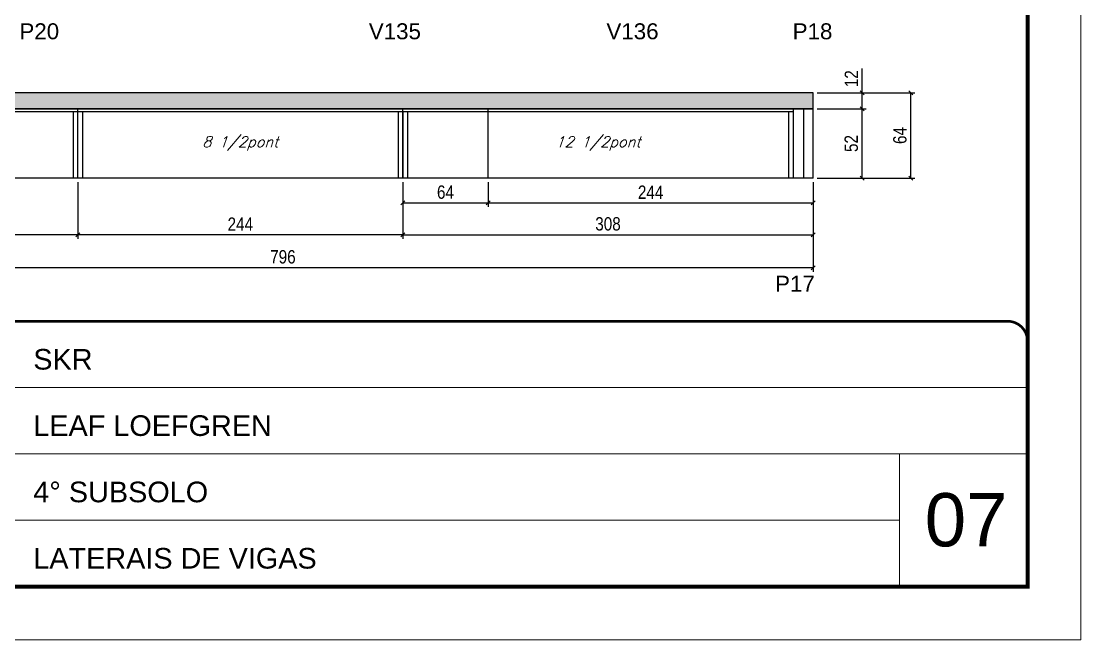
# Model space of a CAD drawing. Extents: x 3309 to 9590, y -2522 to 14608.
# Drawn here: x 7182 to 7978, y 12409 to 12874 of the extents above; entities that cross this region are included whole.
import ezdxf

# ---------------------------------------------------------------- set-up
doc = ezdxf.new("R2010")
doc.units = 0
doc.linetypes.add('CONTINUO', pattern=[0])
doc.linetypes.add('DASHED', pattern=[0.75, 0.5, -0.25])
for name, color, linetype in [('5', 5, 'Continuous'), ('COTA', 241, 'Continuous'), ('Painéis', 200, 'Continuous'), ('SARR_2.2x7', 40, 'Continuous'), ('SARR_3.5x7', 81, 'Continuous'), ('texto', 7, 'Continuous')]:
    doc.layers.add(name, color=color, linetype=linetype)
for name, color, linetype, lineweight in [('CARIMBO', 255, 'Continuous', 9), ('Folhas', 255, 'Continuous', 9), ('SARRAFO DE PRESSAO', 251, 'DASHED', 9)]:
    doc.layers.add(name, color=color, linetype=linetype, lineweight=lineweight)
doc.styles.add('ARIAL', font='arial.ttf')
doc.styles.add('COTA TECNICA', font='techl___.ttf', dxfattribs={"height": 10})
doc.styles.add('Romans', font='romans.shx')
doc.styles.get("Standard").update_dxf_attribs({"font": 'arial.ttf'})
doc.dimstyles.new('PAINEL', dxfattribs={"dimtxt": 10, "dimasz": 3, "dimexe": 3, "dimexo": 3, "dimgap": 3, "dimtad": 1, "dimdec": 1, "dimzin": 12, "dimdsep": 46, "dimtxsty": 'COTA TECNICA', "dimblk1": 'OBLIQUE', "dimblk2": 'OBLIQUE', "dimsah": 1, "dimcen": 0.9, "dimclrd": 4, "dimclre": 4, "dimclrt": 240, "dimadec": 1, "dimazin": 3, "dimtfac": 1, "dimtdec": 1, "dimtmove": 0, "dimatfit": 3, "dimfxl": 1, "dimtolj": 1, "dimtzin": 12, "dimarcsym": 0})

# ---------------------------------------------------------------- blocks, each defined once
blk = doc.blocks.new('9999999999')
at = {"color": 30, "linetype": 'CONTINUO'}
for p, q in [((98564.56, 34379.64), (99583.98, 34379.64)), ((98564.56, 34329.83), (99487.98, 34329.83)), ((99583.98, 34329.83), (99487.98, 34329.83)), ((99487.98, 34329.83), (99487.98, 34230.21)), ((98564.56, 34280.02), (99487.98, 34280.02))]:
    blk.add_line(p, q, dxfattribs=at)
at = {"color": 30, "linetype": 'CONTINUO', "const_width": 2}
blk.add_lwpolyline([(99583.98, 34230.21), (99583.98, 34414.45, 0.414214), (99568.98, 34429.45), (98228.98, 34429.45, 0.414214), (98213.98, 34414.45), (98213.98, 34245.21, 0.414214), (98228.98, 34230.21), (99583.98, 34230.21)], format="xyb", dxfattribs=at)
at = {"layer": 'Folhas'}
blk.add_lwpolyline([(98138.98, 34190.21), (99623.98, 34190.21), (99623.98, 35240.21), (98138.98, 35240.21)], close=True, dxfattribs=at)
at = {"layer": 'Folhas', "color": 30, "const_width": 3}
blk.add_lwpolyline([(98213.98, 34230.21), (99583.98, 34230.21), (99583.98, 35200.21), (98213.98, 35200.21)], close=True, dxfattribs=at)
at = {"color": 7, "linetype": 'Continuous', "ltscale": 5, "style": 'ARIAL'}
for s, height, p in [('SKR', 15.483, (98837.68, 34393.13)), ('LEAF LOEFGREN', 15.4829, (98837.68, 34343.32)), ('4° SUBSOLO', 15.483, (98837.68, 34293.51)), ('LATERAIS DE VIGAS', 15.4829, (98837.68, 34243.7))]:
    blk.add_text(s, height=height, dxfattribs=at).set_placement(p)
blk = doc.blocks.new('_Oblique')
at = {"color": 0, "linetype": 'ByBlock', "lineweight": -2}
blk.add_line((-0.5, -0.5), (0.5, 0.5), dxfattribs=at)
blk = doc.blocks.new('*D201')
at = {"layer": 'COTA', "color": 4, "linetype": 'ByBlock', "lineweight": -2, "transparency": 16777216}
for p, q in [((7224.96, 12752.99), (7224.96, 12710.36)), ((7468.96, 12752.99), (7468.96, 12710.36)), ((7468.96, 12713.36), (7224.96, 12713.36))]:
    blk.add_line(p, q, dxfattribs=at)
at = {"layer": 'Defpoints', "color": 0, "linetype": 'ByBlock', "transparency": 16777216}
for p in [(7224.96, 12755.99), (7468.96, 12755.99), (7224.96, 12713.36)]:
    blk.add_point(p, dxfattribs=at)
at = {"layer": 'COTA', "color": 4, "linetype": 'ByBlock', "lineweight": -2, "transparency": 16777216, "xscale": 3, "yscale": 3, "zscale": 3, "rotation": 180}
blk.add_blockref('_Oblique', (7224.96, 12713.36), dxfattribs=at)
at = {"layer": 'COTA', "color": 4, "linetype": 'ByBlock', "lineweight": -2, "transparency": 16777216, "xscale": 3, "yscale": 3, "zscale": 3}
blk.add_blockref('_Oblique', (7468.96, 12713.36), dxfattribs=at)
at = {"layer": 'COTA', "color": 240, "linetype": 'ByBlock', "transparency": 16777216, "insert": (7346.96, 12721.43), "char_height": 10, "attachment_point": 5, "style": 'COTA TECNICA'}
blk.add_mtext('\\A1;244', dxfattribs=at)
blk = doc.blocks.new('*D202')
at = {"layer": 'COTA', "color": 4, "linetype": 'ByBlock', "lineweight": -2, "transparency": 16777216}
for p, q in [((6980.96, 12752.99), (6980.96, 12710.36)), ((7224.96, 12752.99), (7224.96, 12710.36)), ((7224.96, 12713.36), (6980.96, 12713.36))]:
    blk.add_line(p, q, dxfattribs=at)
at = {"layer": 'Defpoints', "color": 0, "linetype": 'ByBlock', "transparency": 16777216}
for p in [(6980.96, 12755.99), (7224.96, 12755.99), (6980.96, 12713.36)]:
    blk.add_point(p, dxfattribs=at)
at = {"layer": 'COTA', "color": 4, "linetype": 'ByBlock', "lineweight": -2, "transparency": 16777216, "xscale": 3, "yscale": 3, "zscale": 3, "rotation": 180}
blk.add_blockref('_Oblique', (6980.96, 12713.36), dxfattribs=at)
at = {"layer": 'COTA', "color": 4, "linetype": 'ByBlock', "lineweight": -2, "transparency": 16777216, "xscale": 3, "yscale": 3, "zscale": 3}
blk.add_blockref('_Oblique', (7224.96, 12713.36), dxfattribs=at)
at = {"layer": 'COTA', "color": 240, "linetype": 'ByBlock', "transparency": 16777216, "insert": (7102.96, 12721.43), "char_height": 10, "attachment_point": 5, "style": 'COTA TECNICA'}
blk.add_mtext('\\A1;244', dxfattribs=at)
blk = doc.blocks.new('*D203')
at = {"layer": 'COTA', "color": 4, "linetype": 'ByBlock', "lineweight": -2, "transparency": 16777216}
for p, q in [((6980.96, 12752.99), (6980.96, 12685.71)), ((7776.96, 12752.99), (7776.96, 12685.71)), ((7776.96, 12688.71), (6980.96, 12688.71))]:
    blk.add_line(p, q, dxfattribs=at)
at = {"layer": 'Defpoints', "color": 0, "linetype": 'ByBlock', "transparency": 16777216}
for p in [(6980.96, 12755.99), (7776.96, 12755.99), (6980.96, 12688.71)]:
    blk.add_point(p, dxfattribs=at)
at = {"layer": 'COTA', "color": 4, "linetype": 'ByBlock', "lineweight": -2, "transparency": 16777216, "xscale": 3, "yscale": 3, "zscale": 3, "rotation": 180}
blk.add_blockref('_Oblique', (6980.96, 12688.71), dxfattribs=at)
at = {"layer": 'COTA', "color": 4, "linetype": 'ByBlock', "lineweight": -2, "transparency": 16777216, "xscale": 3, "yscale": 3, "zscale": 3}
blk.add_blockref('_Oblique', (7776.96, 12688.71), dxfattribs=at)
at = {"layer": 'COTA', "color": 240, "linetype": 'ByBlock', "transparency": 16777216, "insert": (7378.96, 12696.84), "char_height": 10, "attachment_point": 5, "style": 'COTA TECNICA'}
blk.add_mtext('\\A1;796', dxfattribs=at)
blk = doc.blocks.new('*D207')
at = {"layer": 'COTA', "color": 4, "lineweight": -2, "transparency": 16777216}
for p, q in [((7779.96, 12807.99), (7816.72, 12807.99)), ((7813.72, 12755.99), (7813.72, 12807.99)), ((7779.96, 12755.99), (7816.72, 12755.99))]:
    blk.add_line(p, q, dxfattribs=at)
at = {"layer": 'Defpoints', "color": 0, "transparency": 16777216}
for p in [(7776.96, 12807.99), (7813.72, 12807.99), (7776.96, 12755.99)]:
    blk.add_point(p, dxfattribs=at)
at = {"layer": 'COTA', "color": 4, "lineweight": -2, "transparency": 16777216, "xscale": 3, "yscale": 3, "zscale": 3}
for p, rotation in [((7813.72, 12807.99), 90), ((7813.72, 12755.99), 270)]:
    blk.add_blockref('_Oblique', p, dxfattribs=dict(at, rotation=rotation))
at = {"layer": 'COTA', "color": 240, "transparency": 16777216, "insert": (7805.61, 12781.99), "char_height": 10, "attachment_point": 5, "rotation": 90, "style": 'COTA TECNICA'}
blk.add_mtext('\\A1;52', dxfattribs=at)
blk = doc.blocks.new('*D208')
at = {"layer": 'COTA', "color": 4, "lineweight": -2, "transparency": 16777216}
for p, q in [((7813.72, 12819.99), (7813.72, 12838.3)), ((7779.96, 12819.99), (7816.72, 12819.99)), ((7813.72, 12807.99), (7813.72, 12819.99)), ((7779.96, 12807.99), (7816.72, 12807.99))]:
    blk.add_line(p, q, dxfattribs=at)
at = {"layer": 'Defpoints', "color": 0, "transparency": 16777216}
for p in [(7776.96, 12819.99), (7813.72, 12819.99), (7776.96, 12807.99)]:
    blk.add_point(p, dxfattribs=at)
at = {"layer": 'COTA', "color": 4, "lineweight": -2, "transparency": 16777216, "xscale": 3, "yscale": 3, "zscale": 3}
for p, rotation in [((7813.72, 12819.99), 90), ((7813.72, 12807.99), 270)]:
    blk.add_blockref('_Oblique', p, dxfattribs=dict(at, rotation=rotation))
at = {"layer": 'COTA', "color": 240, "transparency": 16777216, "insert": (7805.66, 12830.65), "char_height": 10, "attachment_point": 5, "rotation": 90, "style": 'COTA TECNICA'}
blk.add_mtext('\\A1;12', dxfattribs=at)
blk = doc.blocks.new('*D209')
at = {"layer": 'COTA', "color": 4, "lineweight": -2, "transparency": 16777216}
for p, q in [((7779.96, 12819.99), (7853.21, 12819.99)), ((7850.21, 12755.99), (7850.21, 12819.99)), ((7779.96, 12755.99), (7853.21, 12755.99))]:
    blk.add_line(p, q, dxfattribs=at)
at = {"layer": 'Defpoints', "color": 0, "transparency": 16777216}
for p in [(7776.96, 12819.99), (7850.21, 12819.99), (7776.96, 12755.99)]:
    blk.add_point(p, dxfattribs=at)
at = {"layer": 'COTA', "color": 4, "lineweight": -2, "transparency": 16777216, "xscale": 3, "yscale": 3, "zscale": 3}
for p, rotation in [((7850.21, 12819.99), 90), ((7850.21, 12755.99), 270)]:
    blk.add_blockref('_Oblique', p, dxfattribs=dict(at, rotation=rotation))
at = {"layer": 'COTA', "color": 240, "transparency": 16777216, "insert": (7842.1, 12787.99), "char_height": 10, "attachment_point": 5, "rotation": 90, "style": 'COTA TECNICA'}
blk.add_mtext('\\A1;64', dxfattribs=at)
blk = doc.blocks.new('*D204')
at = {"layer": 'COTA', "color": 4, "lineweight": -2, "transparency": 16777216}
for p, q in [((7468.96, 12752.99), (7468.96, 12710.36)), ((7776.96, 12752.99), (7776.96, 12710.36)), ((7468.96, 12713.36), (7776.96, 12713.36))]:
    blk.add_line(p, q, dxfattribs=at)
at = {"layer": 'Defpoints', "color": 0, "transparency": 16777216}
for p in [(7468.96, 12755.99), (7776.96, 12755.99), (7776.96, 12713.36)]:
    blk.add_point(p, dxfattribs=at)
at = {"layer": 'COTA', "color": 4, "lineweight": -2, "transparency": 16777216, "xscale": 3, "yscale": 3, "zscale": 3, "rotation": 180}
blk.add_blockref('_Oblique', (7468.96, 12713.36), dxfattribs=at)
at = {"layer": 'COTA', "color": 4, "lineweight": -2, "transparency": 16777216, "xscale": 3, "yscale": 3, "zscale": 3}
blk.add_blockref('_Oblique', (7776.96, 12713.36), dxfattribs=at)
at = {"layer": 'COTA', "color": 240, "transparency": 16777216, "insert": (7622.96, 12721.6), "char_height": 10, "attachment_point": 5, "style": 'COTA TECNICA'}
blk.add_mtext('\\A1;308', dxfattribs=at)
blk = doc.blocks.new('*D205')
at = {"layer": 'COTA', "color": 4, "lineweight": -2, "transparency": 16777216}
for p, q in [((7468.96, 12752.99), (7468.96, 12734.34)), ((7532.96, 12752.99), (7532.96, 12734.34)), ((7468.96, 12737.34), (7532.96, 12737.34))]:
    blk.add_line(p, q, dxfattribs=at)
at = {"layer": 'Defpoints', "color": 0, "transparency": 16777216}
for p in [(7468.96, 12755.99), (7532.96, 12755.99), (7532.96, 12737.34)]:
    blk.add_point(p, dxfattribs=at)
at = {"layer": 'COTA', "color": 4, "lineweight": -2, "transparency": 16777216, "xscale": 3, "yscale": 3, "zscale": 3, "rotation": 180}
blk.add_blockref('_Oblique', (7468.96, 12737.34), dxfattribs=at)
at = {"layer": 'COTA', "color": 4, "lineweight": -2, "transparency": 16777216, "xscale": 3, "yscale": 3, "zscale": 3}
blk.add_blockref('_Oblique', (7532.96, 12737.34), dxfattribs=at)
at = {"layer": 'COTA', "color": 240, "transparency": 16777216, "insert": (7500.96, 12745.44), "char_height": 10, "attachment_point": 5, "style": 'COTA TECNICA'}
blk.add_mtext('\\A1;64', dxfattribs=at)
blk = doc.blocks.new('*D206')
at = {"layer": 'COTA', "color": 4, "lineweight": -2, "transparency": 16777216}
for p, q in [((7532.96, 12752.99), (7532.96, 12734.34)), ((7776.96, 12752.99), (7776.96, 12734.34)), ((7532.96, 12737.34), (7776.96, 12737.34))]:
    blk.add_line(p, q, dxfattribs=at)
at = {"layer": 'Defpoints', "color": 0, "transparency": 16777216}
for p in [(7532.96, 12755.99), (7776.96, 12755.99), (7776.96, 12737.34)]:
    blk.add_point(p, dxfattribs=at)
at = {"layer": 'COTA', "color": 4, "lineweight": -2, "transparency": 16777216, "xscale": 3, "yscale": 3, "zscale": 3, "rotation": 180}
blk.add_blockref('_Oblique', (7532.96, 12737.34), dxfattribs=at)
at = {"layer": 'COTA', "color": 4, "lineweight": -2, "transparency": 16777216, "xscale": 3, "yscale": 3, "zscale": 3}
blk.add_blockref('_Oblique', (7776.96, 12737.34), dxfattribs=at)
at = {"layer": 'COTA', "color": 240, "transparency": 16777216, "insert": (7654.96, 12745.41), "char_height": 10, "attachment_point": 5, "style": 'COTA TECNICA'}
blk.add_mtext('\\A1;244', dxfattribs=at)

msp = doc.modelspace()

# ---------------------------------------------------------------- hatches: boundary and pattern name
at = {"layer": 'COTA'}
h = msp.add_hatch(dxfattribs=at)
h.set_pattern_fill('AR-CONC', color=256, scale=0.03)
h.set_pattern_definition([(50, (1594.2413, -191.6042), (5.46554, -0.4781726), [0.5715, -6.2865]), (355, (1594.2413, -191.604), (-1.0573026, 5.7317054), [0.4572, -5.0292175]), (100.451445, (1594.697, -191.644), (4.4082374, 5.2535326), [0.4857003, -5.3427073]), (46.1842, (1594.241, -190.08), (8.1323712, -1.2612698), [0.85725, -9.42975]), (96.63556, (1594.919, -190.185), (7.122124, 7.4227837), [0.7285507, -8.0140682]), (351.18415, (1594.241, -190.08), (7.122124, 7.4227837), [0.685799, -7.543792]), (21, (1595.0033, -190.4612), (4.5484317, -3.067956), [0.5715, -6.2865]), (326, (1595.0033, -190.461), (1.8540609, 5.525639), [0.4572, -5.0292]), (71.451445, (1595.3824, -190.717), (6.4024926, 2.457683), [0.4857003, -5.3426981]), (37.5, (1594.2413, -191.6042), (0.0926581, 2.53665117), [0, -4.96824, 0, -5.1054, 0, -5.04825]), (7.5, (1594.2413, -191.6042), (2.0045899, 3.00541724), [0, -2.91084, 0, -4.85394, 0, -1.92405]), (327.5, (1592.542, -191.6042), (4.06771786, -0.17186232), [0, -1.905, 0, -5.9436, 0, -7.8867]), (317.5, (1591.78, -191.6042), (4.4438754, 0.7627947), [0, -2.4765, 0, -3.94716, 0, -5.6007])])
h.paths.add_polyline_path([(6980.96, 12819.99), (6980.96, 12807.99), (7776.96, 12807.99), (7776.96, 12819.99)])

# ---------------------------------------------------------------- linework, layer by layer
msp.add_line((7468.96, 12755.99), (7468.96, 12755.99), dxfattribs=at)
msp.add_lwpolyline([(6980.96, 12807.99), (7776.96, 12807.99), (7776.96, 12819.99), (6980.96, 12819.99)], close=True, dxfattribs=at)
at = {"layer": 'Painéis', "linetype": 'ByBlock'}
for p, q in [((7776.96, 12807.99), (6980.96, 12807.99)), ((7224.96, 12755.99), (7224.96, 12807.99)), ((7468.96, 12755.99), (7468.96, 12807.99)), ((7532.96, 12755.99), (7532.96, 12807.99)), ((7776.96, 12755.99), (7776.96, 12807.99)), ((7776.96, 12755.99), (6980.96, 12755.99))]:
    msp.add_line(p, q, dxfattribs=at)
at = {"layer": 'SARR_2.2x7', "linetype": 'Continuous'}
for p, q in [((7224.96, 12805.79), (6995.96, 12805.79)), ((7468.96, 12805.79), (7224.96, 12805.79)), ((7761.96, 12805.79), (7468.96, 12805.79)), ((7769.96, 12755.99), (7769.96, 12807.99))]:
    msp.add_line(p, q, dxfattribs=at)
at = {"layer": 'SARR_3.5x7'}
for p, q in [((7221.46, 12805.79), (7221.46, 12755.99)), ((7228.46, 12805.79), (7228.46, 12755.99)), ((7465.46, 12805.79), (7465.46, 12755.99)), ((7468.96, 12805.79), (7468.96, 12755.99)), ((7472.46, 12805.79), (7472.46, 12755.99)), ((7758.46, 12805.79), (7758.46, 12755.99)), ((7761.96, 12807.99), (7761.96, 12755.99))]:
    msp.add_line(p, q, dxfattribs=at)

# ---------------------------------------------------------------- block references
at = {"layer": 'SARRAFO DE PRESSAO', "color": 6, "linetype": 'ByBlock'}
msp.add_blockref('9999999999', (-91646.11, -21780.92), dxfattribs=at)

# ---------------------------------------------------------------- texts
at = {"layer": '5', "linetype": 'Continuous'}
for s, rotation, p in [('P20', 0.00004, (7181.14, 12860.26)), ('V135', 0.00004, (7443.43, 12860.26)), ('V136', 0.00004, (7621.79, 12860.26)), ('P18', 0.00004, (7761.58, 12860.26)), ('P17', 359.99996, (7748.4, 12670.7))]:
    msp.add_text(s, height=12, rotation=rotation, dxfattribs=at).set_placement(p)
at = {"layer": 'CARIMBO', "style": 'ARIAL'}
msp.add_text('07', height=40, dxfattribs=at).set_placement((7860.73, 12479.43))
at = {"layer": 'texto', "color": 2, "char_height": 8, "attachment_point": 5, "style": 'Romans'}
for s, insert in [('{\\Q19;\\C256;8 1/2pont}', (7346.96, 12781.99)), ('{\\Q19;\\C256;12 1/2pont}', (7615.46, 12781.99))]:
    msp.add_mtext(s, dxfattribs=dict(at, insert=insert))

# ---------------------------------------------------------------- dimensions: what is measured, and where the dimension line sits
at = {"layer": 'COTA'}
for base, p1, p2, picture, middle in [((7813.72, 12819.99), (7776.96, 12807.99), (7776.96, 12819.99), '*D208', (7805.66, 12830.65)), ((7850.21, 12819.99), (7776.96, 12755.99), (7776.96, 12819.99), '*D209', (7842.1, 12787.99)), ((7813.72, 12807.99), (7776.96, 12755.99), (7776.96, 12807.99), '*D207', (7805.61, 12781.99))]:
    dim = msp.add_linear_dim(base=base, p1=p1, p2=p2, angle=90, dimstyle='PAINEL', dxfattribs=at)
    dim.commit()
    dim.dimension.update_dxf_attribs({"geometry": picture, "text_midpoint": middle})
at = {"layer": 'COTA', "linetype": 'ByBlock'}
dim = msp.add_linear_dim(base=(6980.96, 12713.36), p1=(7224.96, 12755.99), p2=(6980.96, 12755.99), angle=180, dimstyle='PAINEL', override={"dimtmove": 1}, dxfattribs=at)
dim.commit()
dim.dimension.update_dxf_attribs({"geometry": '*D202', "text_midpoint": (7102.96, 12721.43)})
for base, p1, p2, picture, middle in [((6980.96, 12688.71), (7776.96, 12755.99), (6980.96, 12755.99), '*D203', (7378.96, 12696.84)), ((7224.96, 12713.36), (7468.96, 12755.99), (7224.96, 12755.99), '*D201', (7346.96, 12721.43))]:
    dim = msp.add_linear_dim(base=base, p1=p1, p2=p2, angle=180, dimstyle='PAINEL', dxfattribs=at)
    dim.commit()
    dim.dimension.update_dxf_attribs({"geometry": picture, "text_midpoint": middle})
at = {"layer": 'COTA'}
for base, p2, picture, middle in [((7776.96, 12713.36), (7776.96, 12755.99), '*D204', (7622.96, 12721.6)), ((7532.96, 12737.34), (7532.96, 12755.99), '*D205', (7500.96, 12745.44))]:
    dim = msp.add_linear_dim(base=base, p1=(7468.96, 12755.99), p2=p2, dimstyle='PAINEL', dxfattribs=at)
    dim.commit()
    dim.dimension.update_dxf_attribs({"geometry": picture, "text_midpoint": middle})
dim = msp.add_linear_dim(base=(7776.96, 12737.34), p1=(7532.96, 12755.99), p2=(7776.96, 12755.99), dimstyle='PAINEL', override={"dimtmove": 1}, dxfattribs=at)
dim.commit()
dim.dimension.update_dxf_attribs({"geometry": '*D206', "text_midpoint": (7654.96, 12745.41)})

doc.saveas('drawing.dxf')
